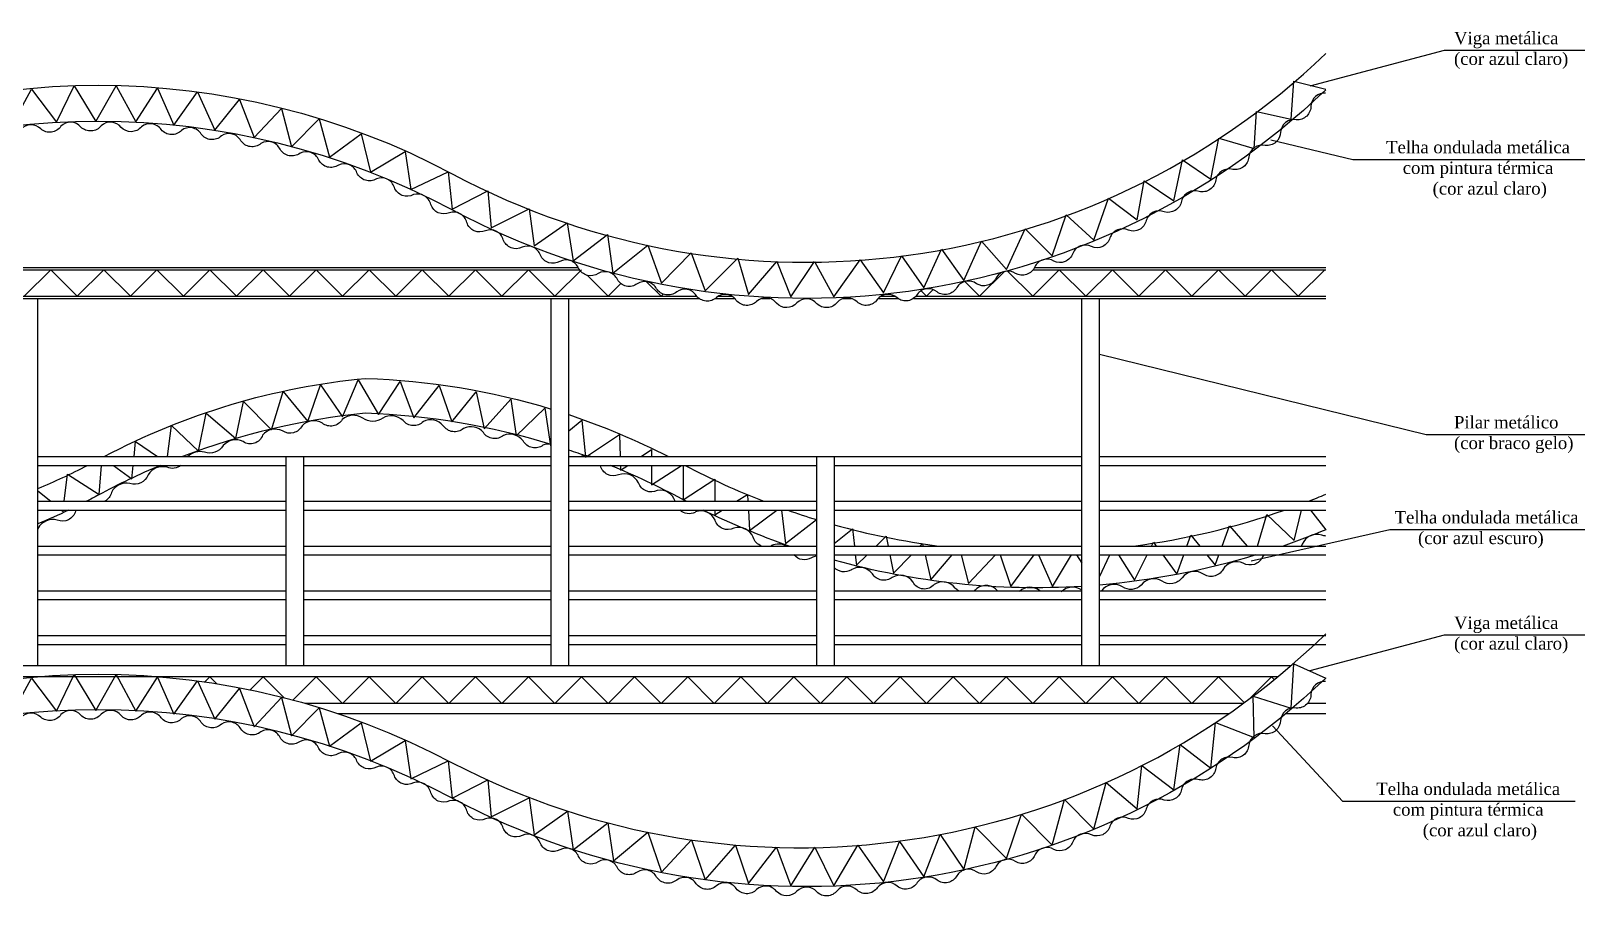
# Model space of a CAD drawing. Header units: millimetres. Extents: x 462 to 740, y -508 to -73.
# Drawn here: x 562.73 to 571.51, y -116.24 to -111.36 of the extents above; entities that cross this region are included whole.
import ezdxf

# ---------------------------------------------------------------- set-up
doc = ezdxf.new("R2010")
doc.units = ezdxf.units.MM
doc.header["$LTSCALE"] = 0.1
for name, color, linetype in [('Parede alta', 5, 'Continuous'), ('PENA-01', 1, 'Continuous'), ('Texto', 2, 'Continuous')]:
    doc.layers.add(name, color=color, linetype=linetype)

msp = doc.modelspace()

# ---------------------------------------------------------------- linework, layer by layer
at = {"layer": 'Parede alta'}
for p, q in [((555.4865, -114.9401), (569.8475, -114.9401)), ((569.7709, -115.0044), (555.4865, -115.0044))]:
    msp.add_line(p, q, dxfattribs=at)
for points in [[(555.4865, -111.679, -0.100358), (557.1051, -112.1619, 0.247522), (561.1051, -112.1619, -0.25), (565.1051, -112.1619, 0.323923), (570.0425, -111.4834)], [(570.0425, -111.6879, -0.323923), (565.1051, -112.3664, 0.25), (561.1051, -112.3664, -0.25), (557.1051, -112.3664, 0.100358), (555.4865, -111.8835, 0.005463)], [(570.0406, -111.7068, 0.413863), (569.9586, -111.7775, -0.450962), (569.8758, -111.857, 0.440822), (569.7869, -111.9269, -0.450962), (569.7002, -112.0021, 0.440822), (569.6078, -112.0672, -0.450962), (569.5169, -112.1373, 0.440822), (569.4209, -112.1972, -0.450962), (569.3263, -112.2622, 0.440822), (569.2272, -112.3166, -0.450962), (569.1296, -112.3771, 0.440822), (569.028, -112.4268, -0.450962), (568.9269, -112.4811, 0.440822), (568.8225, -112.5245, -0.450962), (568.7189, -112.574, 0.440822), (568.6126, -112.6124, -0.450962), (568.5063, -112.6559, 0.440822), (568.3979, -112.6882, -0.450962), (568.2893, -112.7252, 0.440822), (568.1792, -112.7509, -0.450962), (568.0691, -112.7835, 0.440822), (567.958, -112.8047, -0.450962), (567.846, -112.8299, 0.440822), (567.7338, -112.8437, -0.450962), (567.6208, -112.8639, 0.440822), (567.508, -112.8726, -0.450962), (567.3941, -112.8866, 0.440822), (567.2811, -112.8891, -0.450962), (567.1665, -112.8962, 0.440822), (567.0535, -112.892, -0.450962), (566.9387, -112.8932, 0.440822), (566.8261, -112.8832, -0.450962), (566.7114, -112.8775, 0.440822), (566.5996, -112.8608, -0.450962), (566.4852, -112.8504, 0.440822), (566.3742, -112.8291, -0.450962), (566.2607, -112.8119, 0.440822), (566.1511, -112.7839, -0.450962), (566.0389, -112.7599, 0.440822), (565.9312, -112.7254, -0.450962), (565.8201, -112.6966, 0.440822), (565.714, -112.6575, -0.450962), (565.6047, -112.6223, 0.440822), (565.501, -112.5772, -0.450962), (565.3941, -112.5354, 0.440822), (565.2934, -112.4839, -0.450962), (565.1883, -112.4376, 0.440822), (565.0899, -112.382, -0.450962), (564.9849, -112.3357, 0.440822), (564.8864, -112.2801, -0.450962), (564.7788, -112.2401, 0.440822), (564.6772, -112.1905, -0.450962), (564.5674, -112.157, 0.440822), (564.4631, -112.1133, -0.450962), (564.3519, -112.0848, 0.440822), (564.2457, -112.046, -0.450962), (564.133, -112.0238, 0.440822), (564.0248, -111.9911, -0.450962), (563.9111, -111.9752, 0.440822), (563.8012, -111.9485, -0.450962), (563.6869, -111.9381, 0.440822), (563.5759, -111.9168, -0.450962), (563.4611, -111.9126, 0.440822), (563.3491, -111.8973, -0.450962), (563.2343, -111.8998, 0.440822), (563.1216, -111.891, -0.450962), (563.007, -111.8981, 0.440822), (562.894, -111.8938, -0.450962), (562.7802, -111.9088, 0.440822), (562.6672, -111.9123, -0.450962)], [(555.4865, -115.0073, -0.100358), (557.1051, -115.4901, 0.245502), (561.1051, -115.4901, -0.25), (565.1051, -115.4901, 0.323465), (570.0425, -114.7616)], [(570.0425, -115.0116, -0.323923), (565.1051, -115.6901, 0.25), (561.1051, -115.6901, -0.250651), (557.1051, -115.6901, 0.100358), (555.4865, -115.2073, 0.005463)], [(570.0406, -115.0306, 0.413863), (569.9586, -115.1012, -0.450962), (569.8758, -115.1808, 0.440822), (569.7869, -115.2506, -0.450962), (569.7002, -115.3258, 0.440822), (569.6078, -115.391, -0.450962), (569.5169, -115.4611, 0.440822), (569.4209, -115.5209, -0.450962), (569.3263, -115.5859, 0.440822), (569.2272, -115.6404, -0.450962), (569.1296, -115.7008, 0.440822), (569.028, -115.7505, -0.450962), (568.9269, -115.8049, 0.440822), (568.8225, -115.8483, -0.450962), (568.7189, -115.8978, 0.440822), (568.6126, -115.9361, -0.450962), (568.5063, -115.9797, 0.440822), (568.3979, -116.0119, -0.450962), (568.2893, -116.0489, 0.440822), (568.1792, -116.0746, -0.450962), (568.0691, -116.1072, 0.440822), (567.958, -116.1284, -0.450962), (567.846, -116.1537, 0.440822), (567.7338, -116.1675, -0.450962), (567.6208, -116.1876, 0.440822), (567.508, -116.1963, -0.450962), (567.3941, -116.2103, 0.440822), (567.2811, -116.2129, -0.450962), (567.1665, -116.22, 0.440822), (567.0535, -116.2157, -0.450962), (566.9387, -116.2169, 0.440822), (566.8261, -116.2069, -0.450962), (566.7114, -116.2013, 0.440822), (566.5996, -116.1846, -0.450962), (566.4852, -116.1742, 0.440822), (566.3742, -116.1528, -0.450962), (566.2607, -116.1356, 0.440822), (566.1511, -116.1077, -0.450962), (566.0389, -116.0836, 0.440822), (565.9312, -116.0491, -0.450962), (565.8201, -116.0203, 0.440822), (565.714, -115.9813, -0.450962), (565.6047, -115.9461, 0.440822), (565.501, -115.9009, -0.450962), (565.3941, -115.8591, 0.440822), (565.2934, -115.8077, -0.450962), (565.1883, -115.7614, 0.440822), (565.0899, -115.7058, -0.450962), (564.9849, -115.6594, 0.440822), (564.8864, -115.6038, -0.450962), (564.7788, -115.5639, 0.440822), (564.6772, -115.5142, -0.450962), (564.5674, -115.4807, 0.440822), (564.4631, -115.4371, -0.450962), (564.3519, -115.4086, 0.440822), (564.2457, -115.3698, -0.450962), (564.133, -115.3476, 0.440822), (564.0248, -115.3148, -0.450962), (563.9111, -115.2989, 0.440822), (563.8012, -115.2722, -0.450962), (563.6869, -115.2619, 0.440822), (563.5759, -115.2405, -0.450962), (563.4611, -115.2363, 0.440822), (563.3491, -115.221, -0.450962), (563.2343, -115.2235, 0.440822), (563.1216, -115.2148, -0.450962), (563.007, -115.2218, 0.440822), (562.894, -115.2176, -0.450962), (562.7802, -115.2325, 0.440822), (562.6672, -115.236, -0.450962)]]:
    msp.add_lwpolyline(points, format="xyb", dxfattribs=at)
for points in [[(562.6156, -111.8935), (562.7281, -111.6842), (562.87, -111.871), (562.9685, -111.6659), (563.0908, -111.8668), (563.2072, -111.6658), (563.3182, -111.8695), (563.4392, -111.6784), (563.5319, -111.8877), (563.6655, -111.6995), (563.7639, -111.9158), (563.9031, -111.7417), (563.986, -111.958), (564.1405, -111.7939), (564.1967, -112.0102), (564.3542, -111.8515), (564.4118, -112.0678), (564.5903, -111.9357), (564.6438, -112.1535), (564.8392, -112.0355), (564.8715, -112.2518), (565.0833, -112.1513), (565.1058, -112.362), (565.3068, -112.2581), (565.3251, -112.4674), (565.5402, -112.3606), (565.5683, -112.5699), (565.7562, -112.4399), (565.7899, -112.6534), (565.9839, -112.5059), (566.0143, -112.724), (566.2103, -112.5649), (566.2876, -112.7798), (566.4563, -112.6084), (566.535, -112.8234), (566.719, -112.6396), (566.7794, -112.8447), (566.9397, -112.6579), (567.0198, -112.8574), (567.1534, -112.6579), (567.263, -112.8574), (567.4121, -112.6481), (567.5428, -112.8349), (567.6452, -112.6255), (567.7703, -112.8068), (567.8715, -112.5876), (567.9967, -112.7646), (568.0965, -112.5427), (568.2385, -112.7028), (568.3439, -112.4738), (568.4966, -112.6266), (568.5753, -112.3948), (568.7328, -112.5367), (568.8143, -112.3007), (568.9774, -112.4229), (569.016, -112.203), (569.1847, -112.3154), (569.2339, -112.0836), (569.3928, -112.1918), (569.4378, -111.9614), (569.6388, -112.019), (569.6506, -111.8105), (569.8474, -111.8527), (569.8615, -111.6392), (570.0425, -111.6834)], [(562.6156, -115.2217), (562.7281, -115.0124), (562.87, -115.1992), (562.97, -114.9923), (563.0908, -115.195), (563.2061, -114.9913), (563.3182, -115.1977), (563.4392, -115.0067), (563.5319, -115.216), (563.6655, -115.0278), (563.7639, -115.2441), (563.9031, -115.0699), (563.986, -115.2862), (564.1405, -115.1221), (564.1967, -115.3384), (564.3542, -115.1797), (564.4118, -115.396), (564.5903, -115.264), (564.6438, -115.4817), (564.8392, -115.3637), (564.8715, -115.58), (565.0833, -115.4796), (565.1058, -115.6903), (565.3068, -115.5863), (565.3251, -115.7956), (565.5402, -115.6889), (565.5683, -115.8982), (565.758, -115.7632), (565.7899, -115.9816), (565.9856, -115.8291), (566.0163, -116.0448), (566.2105, -115.8816), (566.2876, -116.1081), (566.4583, -115.926), (566.535, -116.1516), (566.706, -115.9549), (566.7794, -116.173), (566.9392, -115.9661), (567.0198, -116.1856), (567.1546, -115.9671), (567.263, -116.1856), (567.399, -115.9557), (567.5428, -116.1631), (567.6341, -115.9341), (567.7703, -116.135), (567.8626, -115.8956), (567.9967, -116.0929), (568.0607, -115.8516), (568.2385, -116.031), (568.3229, -115.781), (568.4966, -115.9549), (568.5662, -115.6986), (568.7328, -115.865), (568.8023, -115.6019), (568.9774, -115.7512), (569.0032, -115.5061), (569.1847, -115.6436), (569.2198, -115.3878), (569.3928, -115.52), (569.4202, -115.2631), (569.6388, -115.3472), (569.6317, -115.1137), (569.8474, -115.1809), (569.8615, -114.9304), (570.0425, -115.0116)]]:
    msp.add_lwpolyline(points, dxfattribs=at)
at = {"layer": 'PENA-01', "color": 6}
for p, q in [((570.7115, -111.4663), (569.952, -111.6674)), ((571.5074, -111.4663), (570.7115, -111.4663)), ((570.1953, -112.0826), (569.7315, -111.9729)), ((571.5074, -112.0826), (570.1953, -112.0826)), ((570.611, -113.6371), (568.7645, -113.1835)), ((571.5074, -113.6371), (570.611, -113.6371)), ((570.4044, -114.1741), (569.6205, -114.3511)), ((571.5074, -114.1741), (570.4044, -114.1741)), ((570.7115, -114.77), (569.952, -114.971)), ((571.5074, -114.77), (570.7115, -114.77)), ((570.1397, -115.7083), (569.742, -115.2811)), ((571.4518, -115.7083), (570.1397, -115.7083))]:
    msp.add_line(p, q, dxfattribs=at)
at = {"layer": 'PENA-01'}
for p, q in [((560.3195, -112.7044), (565.8247, -112.7044)), ((560.3312, -112.6925), (565.8182, -112.6925)), ((562.6865, -112.8544), (562.8365, -112.7044)), ((562.9865, -112.8544), (562.8365, -112.7044)), ((562.9865, -112.8544), (563.1365, -112.7044)), ((563.2865, -112.8544), (563.1365, -112.7044)), ((563.2865, -112.8544), (563.4365, -112.7044)), ((563.5865, -112.8544), (563.4365, -112.7044)), ((563.5865, -112.8544), (563.7365, -112.7044)), ((563.8865, -112.8544), (563.7365, -112.7044)), ((563.8865, -112.8544), (564.0365, -112.7044)), ((564.1865, -112.8544), (564.0365, -112.7044)), ((564.1865, -112.8544), (564.3365, -112.7044)), ((564.4865, -112.8544), (564.3365, -112.7044)), ((564.4865, -112.8544), (564.6365, -112.7044)), ((564.7865, -112.8544), (564.6365, -112.7044)), ((564.7865, -112.8544), (564.9365, -112.7044)), ((565.0865, -112.8544), (564.9365, -112.7044)), ((565.0865, -112.8544), (565.2365, -112.7044)), ((565.3865, -112.8544), (565.2365, -112.7044)), ((565.3865, -112.8544), (565.5365, -112.7044)), ((565.6865, -112.8544), (565.5365, -112.7044)), ((565.6865, -112.8544), (565.8365, -112.7044)), ((565.9865, -112.8544), (565.8678, -112.7357)), ((568.0865, -112.8544), (568.2268, -112.7142)), ((568.3865, -112.8544), (568.2439, -112.7118)), ((568.3865, -112.8544), (568.5365, -112.7044)), ((568.3887, -112.7044), (570.0425, -112.7044)), ((568.396, -112.6925), (570.0425, -112.6925)), ((568.6865, -112.8544), (568.5365, -112.7044)), ((568.6865, -112.8544), (568.8365, -112.7044)), ((568.9865, -112.8544), (568.8365, -112.7044)), ((568.9865, -112.8544), (569.1365, -112.7044)), ((569.2865, -112.8544), (569.1365, -112.7044)), ((569.2865, -112.8544), (569.4365, -112.7044)), ((569.5865, -112.8544), (569.4365, -112.7044)), ((569.5865, -112.8544), (569.7365, -112.7044)), ((569.8865, -112.8544), (569.7365, -112.7044)), ((569.8865, -112.8544), (570.0365, -112.7044)), ((565.9865, -112.8544), (566.0584, -112.7826)), ((566.2865, -112.8544), (566.2043, -112.7722)), ((566.2865, -112.8544), (566.2987, -112.8423)), ((567.7865, -112.8544), (567.7554, -112.8233)), ((567.7865, -112.8544), (567.8242, -112.8168)), ((568.0865, -112.8544), (568.003, -112.7709)), ((559.6386, -112.8664), (566.501, -112.8664)), ((559.8358, -112.8544), (566.4884, -112.8544)), ((562.7645, -114.9401), (562.7645, -112.8664)), ((565.6645, -114.9401), (565.6645, -112.8664)), ((565.7645, -114.9401), (565.7645, -112.8664)), ((566.593, -112.8664), (566.7022, -112.8664)), ((566.6087, -112.8544), (566.687, -112.8544)), ((566.8555, -112.8664), (566.9001, -112.8664)), ((567.316, -112.8664), (567.3614, -112.8664)), ((567.5135, -112.8664), (567.6241, -112.8664)), ((567.5284, -112.8544), (567.6084, -112.8544)), ((567.7127, -112.8664), (570.0425, -112.8664)), ((567.7259, -112.8544), (570.0425, -112.8544)), ((568.6645, -114.9401), (568.6645, -112.8664)), ((568.7645, -114.9401), (568.7645, -112.8664)), ((562.7645, -113.7601), (565.6645, -113.7601)), ((562.7645, -113.8101), (564.1645, -113.8101)), ((564.1645, -113.7601), (564.1645, -114.9401)), ((564.2645, -113.7601), (564.2645, -114.9401)), ((564.2645, -113.8101), (565.6645, -113.8101)), ((565.7645, -113.7601), (568.6645, -113.7601)), ((565.7645, -113.8101), (567.1645, -113.8101)), ((567.1645, -113.7601), (567.1645, -114.9401)), ((567.2645, -113.7601), (567.2645, -114.9401)), ((567.2645, -113.8101), (568.6645, -113.8101)), ((568.7645, -113.7601), (570.0425, -113.7601)), ((568.7645, -113.8101), (570.0425, -113.8101)), ((562.7645, -114.0128), (564.1645, -114.0128)), ((562.7645, -114.0628), (564.1645, -114.0628)), ((564.2645, -114.0128), (565.6645, -114.0128)), ((564.2645, -114.0628), (565.6645, -114.0628)), ((565.7645, -114.0128), (567.1645, -114.0128)), ((565.7645, -114.0628), (567.1645, -114.0628)), ((567.2645, -114.0128), (568.6645, -114.0128)), ((567.2645, -114.0628), (568.6645, -114.0628)), ((568.7645, -114.0128), (570.0425, -114.0128)), ((568.7645, -114.0628), (570.0425, -114.0628)), ((562.7645, -114.2656), (564.1645, -114.2656)), ((562.7645, -114.3156), (564.1645, -114.3156)), ((564.2645, -114.2656), (565.6645, -114.2656)), ((564.2645, -114.3156), (565.6645, -114.3156)), ((565.7645, -114.2656), (567.1645, -114.2656)), ((565.7645, -114.3156), (567.1645, -114.3156)), ((567.2645, -114.2656), (568.6645, -114.2656)), ((567.2645, -114.3156), (568.6645, -114.3156)), ((568.7645, -114.2656), (570.0425, -114.2656)), ((568.7645, -114.3156), (570.0425, -114.3156)), ((562.7645, -114.5183), (564.1645, -114.5183)), ((562.7645, -114.5683), (564.1645, -114.5683)), ((564.2645, -114.5183), (565.6645, -114.5183)), ((564.2645, -114.5683), (565.6645, -114.5683)), ((565.7645, -114.5183), (567.1645, -114.5183)), ((565.7645, -114.5683), (567.1645, -114.5683)), ((567.2645, -114.5183), (568.6645, -114.5183)), ((567.2645, -114.5683), (568.6645, -114.5683)), ((568.7645, -114.5183), (570.0425, -114.5183)), ((568.7645, -114.5683), (570.0425, -114.5683)), ((562.7645, -114.771), (564.1645, -114.771)), ((564.2645, -114.771), (565.6645, -114.771)), ((565.7645, -114.771), (567.1645, -114.771)), ((567.2645, -114.771), (568.6645, -114.771)), ((568.7645, -114.771), (570.0425, -114.771)), ((562.7645, -114.821), (564.1645, -114.821)), ((564.2645, -114.821), (565.6645, -114.821)), ((565.7645, -114.821), (567.1645, -114.821)), ((567.2645, -114.821), (568.6645, -114.821)), ((568.7645, -114.821), (570.0425, -114.821)), ((563.7079, -115.0331), (563.7365, -115.0044)), ((563.7754, -115.0433), (563.7365, -115.0044)), ((563.9633, -115.0777), (564.0365, -115.0044)), ((564.1536, -115.1215), (564.0365, -115.0044)), ((564.2059, -115.1351), (564.3365, -115.0044)), ((564.4865, -115.1544), (564.3365, -115.0044)), ((564.4865, -115.1544), (564.6365, -115.0044)), ((564.7865, -115.1544), (564.6365, -115.0044)), ((564.7865, -115.1544), (564.9365, -115.0044)), ((565.0865, -115.1544), (564.9365, -115.0044)), ((565.0865, -115.1544), (565.2365, -115.0044)), ((565.3865, -115.1544), (565.2365, -115.0044)), ((565.3865, -115.1544), (565.5365, -115.0044)), ((565.6865, -115.1544), (565.5365, -115.0044)), ((565.6865, -115.1544), (565.8365, -115.0044)), ((565.9865, -115.1544), (565.8365, -115.0044)), ((565.9865, -115.1544), (566.1365, -115.0044)), ((566.2865, -115.1544), (566.1365, -115.0044)), ((566.2865, -115.1544), (566.4365, -115.0044)), ((566.5865, -115.1544), (566.4365, -115.0044)), ((566.5865, -115.1544), (566.7365, -115.0044)), ((566.8865, -115.1544), (566.7365, -115.0044)), ((566.8865, -115.1544), (567.0365, -115.0044)), ((567.1865, -115.1544), (567.0365, -115.0044)), ((567.1865, -115.1544), (567.3365, -115.0044)), ((567.4865, -115.1544), (567.3365, -115.0044)), ((567.4865, -115.1544), (567.6365, -115.0044)), ((567.7865, -115.1544), (567.6365, -115.0044)), ((567.7865, -115.1544), (567.9365, -115.0044)), ((568.0865, -115.1544), (567.9365, -115.0044)), ((568.0865, -115.1544), (568.2365, -115.0044)), ((568.3865, -115.1544), (568.2365, -115.0044)), ((568.3865, -115.1544), (568.5365, -115.0044)), ((568.6865, -115.1544), (568.5365, -115.0044)), ((568.6865, -115.1544), (568.8365, -115.0044)), ((568.9865, -115.1544), (568.8365, -115.0044)), ((568.9865, -115.1544), (569.1365, -115.0044)), ((569.2865, -115.1544), (569.1365, -115.0044)), ((569.2865, -115.1544), (569.4365, -115.0044)), ((569.5824, -115.1503), (569.4365, -115.0044)), ((569.6138, -115.1271), (569.7365, -115.0044)), ((569.752, -115.0198), (569.7365, -115.0044)), ((569.5768, -115.1544), (564.2755, -115.1544)), ((564.4575, -115.211), (569.4971, -115.211)), ((569.8188, -115.211), (570.0425, -115.211)), ((569.8865, -115.1544), (569.8861, -115.154)), ((570.0425, -115.1544), (569.9402, -115.1544))]:
    msp.add_line(p, q, dxfattribs=at)
for points in [[(563.139, -113.7601, -0.098967), (564.6163, -113.3185)], [(564.6163, -113.3185, -0.066451), (565.6645, -113.4913, -0.066451)], [(564.6163, -113.5154, 0.06662), (563.5805, -113.7601, 0.06662)], [(564.7134, -113.5433, -0.321544), (564.5996, -113.5431, 0.347667), (564.4846, -113.5505)], [(565.6645, -113.6915, 0.065511), (564.6163, -113.5154)], [(564.9425, -113.5625, -0.450962), (564.8279, -113.5565, 0.347667), (564.7134, -113.5433)], [(565.7645, -113.5232, -0.038087), (566.3274, -113.7601, -0.038087)], [(564.2574, -113.5856, -0.450962), (564.1466, -113.6155, 0.347667), (564.0338, -113.6386)], [(564.4846, -113.5505, -0.450962), (564.3718, -113.5716, 0.347667), (564.2574, -113.5856)], [(565.1691, -113.6014, -0.450962), (565.0554, -113.5855, 0.347667), (564.9425, -113.5625)], [(565.3956, -113.6402, -0.450962), (565.2819, -113.6244, 0.347667), (565.1691, -113.6014)], [(565.6186, -113.6962, -0.450962), (565.5064, -113.6718, 0.347667), (565.3956, -113.6402)], [(563.8112, -113.6984, -0.346464), (563.7048, -113.7356, 0.279043), (563.6118, -113.7601, 0.279043)], [(564.0338, -113.6386, -0.50646), (563.9241, -113.6754, 0.347667), (563.8112, -113.6984)], [(565.6645, -113.6898, 0.126937), (565.6186, -113.6962)], [(565.869, -113.7601, 0.006794), (565.7645, -113.7235)], [(562.7645, -113.9409, 0.018174), (563.0443, -113.8101, 0.018174)], [(563.4559, -113.8101, 0.024258), (563.1051, -113.9783, -0.004391), (563.039, -114.0128)], [(563.5721, -113.8101, -0.275624), (563.4943, -113.8208, 0.347667), (563.3875, -113.8638)], [(565.7652, -113.7601, -0.002335), (565.7645, -113.7598)], [(565.843, -113.7557, -0.02852), (565.8347, -113.7601, -0.02852)], [(565.8884, -113.7601, 0.124866), (565.843, -113.7557)], [(566.0462, -113.8632, -0.450962), (565.9431, -113.8127, 0.007614), (565.942, -113.8101, 0.007614)], [(566.4273, -114.0128, -0.001454), (566.4054, -114.0013, 0.027587), (565.999, -113.8101)], [(566.4221, -113.8101, 0.028754), (566.8665, -114.0128, 0.028754)], [(563.3875, -113.8638, -0.381939), (563.2842, -113.9125, 0.347667), (563.1803, -113.9623)], [(566.2646, -113.9519, -0.450962), (566.1582, -113.9087, 0.39187), (566.0462, -113.8632)], [(563.1803, -113.9623, -0.21412), (563.1432, -114.0128, -0.21412)], [(566.3653, -114.0128, 0.377627), (566.2646, -113.9519)], [(569.9444, -114.0128, 0.00622), (570.0425, -113.9733)], [(562.9378, -114.0628, -0.011183), (562.7645, -114.1409)], [(562.9764, -114.0683, -0.450962), (562.8734, -114.1191, 0.347667), (562.7671, -114.1635)], [(562.9792, -114.0628, 0.016657), (562.9764, -114.0683)], [(566.4786, -114.0766, -0.288521), (566.3927, -114.0628, -0.288521)], [(566.6969, -114.1653, -0.450962), (566.5914, -114.1201, 0.39187), (566.4802, -114.0724)], [(567.0098, -114.2656, -0.030915), (566.5254, -114.0628)], [(567.0019, -114.0628, 0.010064), (567.1645, -114.1161)], [(568.9552, -114.2656, 0.051756), (569.8089, -114.0628, 0.051756)], [(562.7671, -114.1635, -0.022966), (562.7645, -114.17, -0.022966)], [(566.8536, -114.2656, -0.235228), (566.8068, -114.2158, 0.39187), (566.6969, -114.1653)], [(567.2645, -114.1453, 0.035534), (567.8557, -114.2656, 0.035534)], [(570.0425, -114.1733, -0.015203), (569.8011, -114.2656, -0.015203)], [(570.0425, -114.2093, -0.077423), (570.0197, -114.2034, 0.39187), (569.9102, -114.2549)], [(566.9111, -114.2637, -0.015718), (566.9067, -114.2656, -0.015718)], [(566.993, -114.2656, 0.24449), (566.9109, -114.2632)], [(567.1363, -114.332, -0.373899), (567.0372, -114.3156, -0.373899)], [(567.1645, -114.3232, 0.083862), (567.1361, -114.3314)], [(569.648, -114.3156, -0.053078), (568.7645, -114.4861)], [(569.6858, -114.327, -0.450962), (569.5765, -114.3622, 0.39187), (569.4614, -114.3991)], [(569.6935, -114.3156, 0.038807), (569.6858, -114.327)], [(569.9102, -114.2549, -0.039576), (569.9045, -114.2656, -0.039576)], [(568.6645, -114.4934, -0.083388), (567.2645, -114.3453)], [(567.3615, -114.4003, -0.361779), (567.2645, -114.3863, -0.361779)], [(567.593, -114.443, -0.450962), (567.4801, -114.4219, 0.39187), (567.3612, -114.3997)], [(569.4614, -114.3991, -0.450962), (569.3488, -114.4217, 0.39187), (569.2302, -114.4454)], [(567.8294, -114.4824, -0.542421), (567.7106, -114.4694, 0.39187), (567.5927, -114.4424)], [(567.9664, -114.5183, -0.072422), (567.9486, -114.5028, 0.39187), (567.8294, -114.4824)], [(568.0709, -114.505, -0.063253), (568.0551, -114.5183, -0.063253)], [(568.1883, -114.5183, 0.3796), (568.0709, -114.505)], [(568.4266, -114.5183, 0.366655), (568.3116, -114.5215)], [(568.6645, -114.5157, 0.377345), (568.5473, -114.5252)], [(568.999, -114.4871, -0.366179), (568.8939, -114.4955, 0.38807), (568.776, -114.5183, 0.38807)], [(568.7827, -114.512, -0.027369), (568.7772, -114.5183, -0.027369)], [(569.2302, -114.4454, -0.414473), (569.1176, -114.4634, 0.39187), (568.999, -114.4871)]]:
    msp.add_lwpolyline(points, format="xyb", dxfattribs=at)
for points in [[(563.4961, -113.7601), (563.519, -113.5849), (563.6715, -113.729), (563.7146, -113.5153), (563.8821, -113.6578), (563.9252, -113.4491), (564.0843, -113.6097), (564.1506, -113.3927), (564.2899, -113.5617), (564.3611, -113.3546), (564.4855, -113.5352), (564.5743, -113.3262), (564.6887, -113.5217), (564.8114, -113.3361), (564.8893, -113.5416), (565.0319, -113.3577), (565.1032, -113.5631), (565.2408, -113.3941), (565.2855, -113.6028), (565.4364, -113.4355), (565.4679, -113.6426), (565.6282, -113.4873), (565.6613, -113.6993), (565.6645, -113.6968)], [(565.7645, -113.6155), (565.8387, -113.5552), (565.8586, -113.7639), (566.0509, -113.6347), (566.055, -113.7601)], [(563.3077, -113.7601), (563.3157, -113.6749), (563.4395, -113.7601)], [(566.1727, -113.7601), (566.2316, -113.7209), (566.2316, -113.7601)], [(562.913, -114.0128), (562.9311, -113.8588), (563.1101, -113.9748), (563.1231, -113.8101)], [(563.1907, -113.8101), (563.2958, -113.8853), (563.3029, -113.8101)], [(566.0567, -113.8101), (566.0575, -113.8368), (566.0977, -113.8101)], [(566.2316, -113.8101), (566.2316, -113.9197), (566.4008, -113.8101)], [(566.4107, -113.8101), (566.4107, -114.0041), (566.5897, -113.8882), (566.5897, -114.0128)], [(562.7645, -113.9533), (562.8363, -114.0128)], [(566.7117, -114.0128), (566.7749, -113.9735), (566.7772, -114.0128)], [(562.8966, -114.0628), (562.9062, -114.0708), (562.9072, -114.0628)], [(566.5897, -114.0628), (566.5897, -114.0886), (566.6312, -114.0628)], [(566.78, -114.0628), (566.7865, -114.1773), (566.9397, -114.0628)], [(566.9661, -114.0628), (566.9888, -114.2518), (567.1645, -114.1152)], [(569.6566, -114.2656), (569.7098, -114.088), (569.864, -114.2338), (569.9064, -114.0628)], [(569.9569, -114.0628), (570.0425, -114.1733)], [(569.4573, -114.2656), (569.4993, -114.1509), (569.5989, -114.2656)], [(567.2645, -114.2509), (567.3684, -114.169), (567.3785, -114.2656)], [(567.5011, -114.2656), (567.5574, -114.2104), (567.5688, -114.2656)], [(569.0575, -114.2656), (569.0682, -114.2437), (569.0843, -114.2656)], [(569.2582, -114.2656), (569.2804, -114.2039), (569.3306, -114.2656)], [(567.3838, -114.3156), (567.3899, -114.3744), (567.45, -114.3156)], [(567.5791, -114.3156), (567.6005, -114.4191), (567.701, -114.3156)], [(567.7496, -114.2656), (567.7629, -114.2518), (567.7662, -114.2656)], [(567.778, -114.3156), (567.811, -114.4556), (567.9321, -114.3156)], [(567.9812, -114.3156), (568.0243, -114.4776), (568.1762, -114.3156)], [(568.202, -114.3156), (568.2631, -114.4941), (568.3956, -114.3156)], [(568.4195, -114.3156), (568.4985, -114.4941), (568.6063, -114.3156)], [(568.6337, -114.3156), (568.6645, -114.3627)], [(568.7645, -114.44), (568.8229, -114.3156)], [(568.8709, -114.3156), (568.9626, -114.4593), (569.0331, -114.3156)], [(569.121, -114.3156), (569.2009, -114.4243), (569.2401, -114.3156)], [(569.3713, -114.3156), (569.418, -114.3729), (569.439, -114.3156)]]:
    msp.add_lwpolyline(points, dxfattribs=at)

# ---------------------------------------------------------------- texts
at = {"layer": 'Texto', "char_height": 0.07}
for s, insert, width, attachment_point in [('{\\fTimes New Roman|b0|i0|c0|p18;Viga metálica\\P(cor azul claro)}', (570.7675, -111.3603), 0.9614, 1), ('{\\fTimes New Roman|b0|i0|c0|p18;Telha ondulada metálica\\Pcom pintura térmica\\P     (cor azul claro)}', (570.9033, -111.9766), 1.3613, 2), ('{\\fTimes New Roman|b0|i0|c0|p18;Pilar metálico\\P(cor braco gelo)}', (570.7675, -113.531), 0.9614, 1), ('{\\fTimes New Roman|b0|i0|c0|p18;Telha ondulada metálica\\P     (cor azul escuro)}', (570.4318, -114.0681), 1.3613, 1), ('{\\fTimes New Roman|b0|i0|c0|p18;Viga metálica\\P(cor azul claro)}', (570.7675, -114.6639), 0.9614, 1), ('{\\fTimes New Roman|b0|i0|c0|p18;Telha ondulada metálica\\Pcom pintura térmica\\P     (cor azul claro)}', (570.8477, -115.6023), 1.3613, 2)]:
    msp.add_mtext(s, dxfattribs=dict(at, insert=insert, width=width, attachment_point=attachment_point))

doc.saveas('drawing.dxf')
